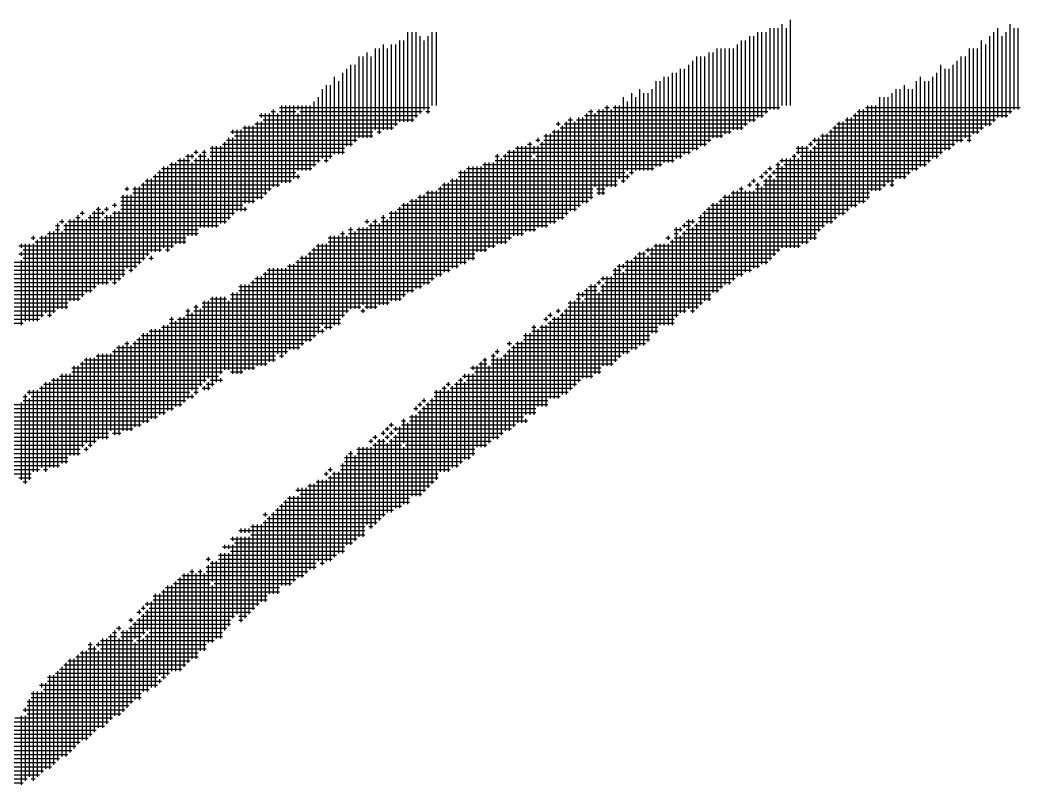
# Model space of a CAD drawing. Header units: feet. Extents: x 0 to 168200, y 0 to 118800.
# Drawn here: x 114939.4 to 115321.6, y 6095.1 to 6387.4 of the extents above; entities that cross this region are included whole.
import ezdxf

# ---------------------------------------------------------------- set-up
doc = ezdxf.new("R2010")
doc.units = ezdxf.units.FT
doc.header["$LTSCALE"] = 1100
doc.header["$MEASUREMENT"] = 0
doc.layers.add('CX-MISC', color=2, linetype='CONTINUOUS')

# ---------------------------------------------------------------- blocks, each defined once
blk = doc.blocks.new('CXGLOGO-싸인2')
at = {"layer": 'CX-MISC'}
for p, q in [((9672.874, -1024.999), (9672.874, -1026.632)), ((9672.486, -1025.155), (9672.486, -1026.71)), ((9672.563, -1025.155), (9672.563, -1026.71)), ((9672.641, -1025.155), (9672.641, -1026.71)), ((9672.719, -1025.077), (9672.719, -1026.632)), ((9672.797, -1025.155), (9672.797, -1026.632)), ((9676.84, -1025.155), (9676.84, -1026.865)), ((9677.073, -1025.077), (9677.073, -1026.788)), ((9677.151, -1025.155), (9677.151, -1026.71)), ((9677.229, -1025.155), (9677.229, -1026.71)), ((9665.409, -1025.388), (9665.409, -1026.943)), ((9665.487, -1025.388), (9665.487, -1026.943)), ((9665.565, -1025.233), (9665.565, -1026.943)), ((9665.643, -1025.233), (9665.643, -1026.943)), ((9665.72, -1025.233), (9665.72, -1026.865)), ((9665.798, -1025.31), (9665.798, -1026.788)), ((9665.876, -1025.388), (9665.876, -1026.71)), ((9665.954, -1025.31), (9665.954, -1026.788)), ((9666.031, -1025.233), (9666.031, -1026.632)), ((9666.109, -1025.233), (9666.109, -1026.632)), ((9671.941, -1025.388), (9671.941, -1027.099)), ((9672.019, -1025.388), (9672.019, -1027.021)), ((9672.097, -1025.31), (9672.097, -1026.943)), ((9672.175, -1025.31), (9672.175, -1026.943)), ((9672.252, -1025.233), (9672.252, -1026.865)), ((9672.33, -1025.233), (9672.33, -1026.865)), ((9672.408, -1025.233), (9672.408, -1026.788)), ((9676.529, -1025.388), (9676.529, -1027.099)), ((9676.685, -1025.31), (9676.685, -1027.021)), ((9676.762, -1025.233), (9676.762, -1026.943)), ((9676.918, -1025.31), (9676.918, -1026.865)), ((9676.996, -1025.233), (9676.996, -1026.865)), ((9664.943, -1025.544), (9664.943, -1027.099)), ((9665.021, -1025.544), (9665.021, -1027.177)), ((9665.098, -1025.466), (9665.098, -1027.099)), ((9665.176, -1025.544), (9665.176, -1027.099)), ((9665.254, -1025.466), (9665.254, -1027.099)), ((9665.332, -1025.466), (9665.332, -1027.021)), ((9671.475, -1025.544), (9671.475, -1027.254)), ((9671.552, -1025.544), (9671.552, -1027.254)), ((9671.63, -1025.544), (9671.63, -1027.177)), ((9671.708, -1025.544), (9671.708, -1027.177)), ((9671.786, -1025.544), (9671.786, -1027.099)), ((9671.863, -1025.466), (9671.863, -1027.099)), ((9676.296, -1025.544), (9676.296, -1027.332)), ((9676.374, -1025.544), (9676.374, -1027.177)), ((9676.451, -1025.544), (9676.451, -1027.177)), ((9676.607, -1025.466), (9676.607, -1027.021)), ((9664.632, -1025.699), (9664.632, -1027.254)), ((9664.71, -1025.699), (9664.71, -1027.254)), ((9664.787, -1025.621), (9664.787, -1027.254)), ((9664.865, -1025.699), (9664.865, -1027.254)), ((9671.008, -1025.777), (9671.008, -1027.488)), ((9671.086, -1025.699), (9671.086, -1027.488)), ((9671.164, -1025.699), (9671.164, -1027.41)), ((9671.241, -1025.699), (9671.241, -1027.41)), ((9671.319, -1025.621), (9671.319, -1027.332)), ((9671.397, -1025.621), (9671.397, -1027.254)), ((9676.063, -1025.777), (9676.063, -1027.332)), ((9676.14, -1025.699), (9676.14, -1027.332)), ((9676.218, -1025.699), (9676.218, -1027.254)), ((9664.399, -1025.932), (9664.399, -1027.41)), ((9664.476, -1025.855), (9664.476, -1027.41)), ((9664.554, -1025.855), (9664.554, -1027.332)), ((9670.775, -1025.932), (9670.775, -1027.643)), ((9670.853, -1025.932), (9670.853, -1027.565)), ((9670.93, -1025.855), (9670.93, -1027.565)), ((9675.751, -1025.855), (9675.751, -1027.565)), ((9675.829, -1025.932), (9675.829, -1027.488)), ((9675.907, -1025.932), (9675.907, -1027.488)), ((9675.985, -1025.855), (9675.985, -1027.41)), ((9664.165, -1026.088), (9664.165, -1027.565)), ((9664.243, -1026.166), (9664.243, -1027.565)), ((9664.321, -1026.01), (9664.321, -1027.565)), ((9670.308, -1026.166), (9670.308, -1027.799)), ((9670.386, -1026.166), (9670.386, -1027.799)), ((9670.464, -1026.088), (9670.464, -1027.721)), ((9670.542, -1026.088), (9670.542, -1027.721)), ((9670.619, -1026.01), (9670.619, -1027.721)), ((9670.697, -1026.01), (9670.697, -1027.643)), ((9675.285, -1026.166), (9675.285, -1027.876)), ((9675.363, -1026.088), (9675.363, -1027.799)), ((9675.44, -1026.166), (9675.44, -1027.799)), ((9675.518, -1026.166), (9675.518, -1027.721)), ((9675.596, -1026.088), (9675.596, -1027.643)), ((9675.674, -1026.01), (9675.674, -1027.643)), ((9663.932, -1026.321), (9663.932, -1027.643)), ((9664.01, -1026.243), (9664.01, -1027.721)), ((9664.087, -1026.243), (9664.087, -1027.643)), ((9669.997, -1026.321), (9669.997, -1027.876)), ((9670.231, -1026.321), (9670.231, -1027.876)), ((9674.896, -1026.321), (9674.896, -1028.032)), ((9674.974, -1026.321), (9674.974, -1028.032)), ((9675.052, -1026.243), (9675.052, -1028.032)), ((9675.129, -1026.321), (9675.129, -1027.954)), ((9675.207, -1026.321), (9675.207, -1027.876)), ((9663.776, -1026.554), (9663.776, -1027.799)), ((9663.854, -1026.477), (9663.854, -1027.721)), ((9669.686, -1026.477), (9669.686, -1028.11)), ((9669.764, -1026.554), (9669.764, -1027.876)), ((9669.842, -1026.399), (9669.842, -1027.954)), ((9669.919, -1026.477), (9669.919, -1027.876)), ((9670.075, -1026.399), (9670.075, -1027.876)), ((9670.153, -1026.399), (9670.153, -1027.876)), ((9674.585, -1026.477), (9674.585, -1028.265)), ((9674.663, -1026.477), (9674.663, -1028.187)), ((9674.741, -1026.477), (9674.741, -1028.11)), ((9674.818, -1026.399), (9674.818, -1028.187)), ((9662.96, -1026.749), (9663.038, -1026.749)), ((9662.999, -1026.71), (9662.999, -1028.187)), ((9663.115, -1026.671), (9665.993, -1026.671)), ((9663.115, -1026.749), (9663.427, -1026.749)), ((9663.154, -1026.632), (9663.154, -1028.11)), ((9663.232, -1026.632), (9663.232, -1028.11)), ((9663.31, -1026.632), (9663.31, -1028.11)), ((9663.388, -1026.632), (9663.388, -1028.032)), ((9663.465, -1026.632), (9663.465, -1026.71)), ((9663.504, -1026.749), (9665.837, -1026.749)), ((9663.543, -1026.632), (9663.543, -1027.876)), ((9663.621, -1026.632), (9663.621, -1027.876)), ((9663.699, -1026.632), (9663.699, -1027.876)), ((9665.915, -1026.749), (9665.993, -1026.749)), ((9669.025, -1026.749), (9669.103, -1026.749)), ((9669.064, -1026.71), (9669.064, -1028.421)), ((9669.181, -1026.749), (9672.447, -1026.749)), ((9669.22, -1026.71), (9669.22, -1028.343)), ((9669.297, -1026.71), (9669.297, -1028.343)), ((9669.336, -1026.671), (9669.414, -1026.671)), ((9669.375, -1026.632), (9669.375, -1028.187)), ((9669.453, -1026.71), (9669.453, -1028.187)), ((9669.492, -1026.671), (9672.68, -1026.671)), ((9669.531, -1026.632), (9669.531, -1028.187)), ((9669.608, -1026.632), (9669.608, -1028.032)), ((9674.157, -1026.749), (9677.112, -1026.749)), ((9674.196, -1026.71), (9674.196, -1028.498)), ((9674.274, -1026.71), (9674.274, -1028.498)), ((9674.313, -1026.671), (9677.268, -1026.671)), ((9674.352, -1026.632), (9674.352, -1028.421)), ((9674.43, -1026.632), (9674.43, -1028.265)), ((9674.507, -1026.632), (9674.507, -1028.265)), ((9662.688, -1026.943), (9662.688, -1028.421)), ((9662.727, -1026.827), (9665.759, -1026.827)), ((9662.766, -1026.788), (9662.766, -1026.865)), ((9662.766, -1026.943), (9662.766, -1028.421)), ((9662.804, -1026.904), (9665.682, -1026.904)), ((9662.843, -1026.788), (9662.843, -1028.343)), ((9662.921, -1026.788), (9662.921, -1028.265)), ((9663.077, -1026.788), (9663.077, -1028.187)), ((9663.465, -1026.788), (9663.465, -1027.876)), ((9668.442, -1026.943), (9668.442, -1027.021)), ((9668.598, -1026.943), (9668.598, -1028.732)), ((9668.636, -1026.904), (9668.714, -1026.904)), ((9668.675, -1026.865), (9668.675, -1028.654)), ((9668.753, -1026.943), (9668.753, -1028.654)), ((9668.792, -1026.904), (9672.213, -1026.904)), ((9668.831, -1026.865), (9668.831, -1028.576)), ((9668.909, -1026.865), (9668.909, -1028.498)), ((9668.947, -1026.827), (9672.369, -1026.827)), ((9668.986, -1026.788), (9668.986, -1028.498)), ((9669.142, -1026.788), (9669.142, -1028.187)), ((9673.807, -1026.943), (9673.807, -1028.732)), ((9673.885, -1026.943), (9673.885, -1028.732)), ((9673.924, -1026.904), (9676.801, -1026.904)), ((9673.963, -1026.865), (9673.963, -1028.654)), ((9674.041, -1026.865), (9674.041, -1028.576)), ((9674.08, -1026.827), (9677.035, -1026.827)), ((9674.119, -1026.788), (9674.119, -1028.576)), ((9662.221, -1027.099), (9662.221, -1027.177)), ((9662.299, -1027.099), (9662.299, -1028.654)), ((9662.377, -1027.099), (9662.377, -1028.654)), ((9662.416, -1027.06), (9665.293, -1027.06)), ((9662.455, -1027.021), (9662.455, -1028.498)), ((9662.532, -1027.021), (9662.532, -1028.498)), ((9662.61, -1027.021), (9662.61, -1028.498)), ((9662.649, -1026.982), (9665.371, -1026.982)), ((9668.364, -1027.099), (9668.364, -1028.887)), ((9668.403, -1026.982), (9668.481, -1026.982)), ((9668.442, -1027.099), (9668.442, -1028.809)), ((9668.481, -1027.06), (9671.98, -1027.06)), ((9668.52, -1027.021), (9668.52, -1028.809)), ((9668.559, -1026.982), (9672.058, -1026.982)), ((9673.652, -1027.099), (9673.652, -1028.887)), ((9673.691, -1027.06), (9676.568, -1027.06)), ((9673.73, -1027.021), (9673.73, -1028.809)), ((9673.769, -1026.982), (9676.723, -1026.982)), ((9662.105, -1027.293), (9664.593, -1027.293)), ((9662.143, -1027.254), (9662.143, -1028.809)), ((9662.182, -1027.138), (9664.904, -1027.138)), ((9662.221, -1027.254), (9662.221, -1028.732)), ((9662.26, -1027.215), (9664.904, -1027.215)), ((9664.982, -1027.138), (9665.059, -1027.138)), ((9668.014, -1027.293), (9668.092, -1027.293)), ((9668.053, -1027.254), (9668.053, -1027.332)), ((9668.17, -1027.215), (9671.591, -1027.215)), ((9668.17, -1027.293), (9671.358, -1027.293)), ((9668.209, -1027.177), (9668.209, -1028.965)), ((9668.287, -1027.177), (9668.287, -1028.887)), ((9668.325, -1027.138), (9671.747, -1027.138)), ((9673.302, -1027.293), (9676.179, -1027.293)), ((9673.341, -1027.254), (9673.341, -1027.332)), ((9673.419, -1027.254), (9673.419, -1029.043)), ((9673.458, -1027.215), (9676.335, -1027.215)), ((9673.496, -1027.177), (9673.496, -1028.965)), ((9673.574, -1027.177), (9673.574, -1028.887)), ((9673.613, -1027.138), (9676.49, -1027.138)), ((9676.257, -1027.293), (9676.335, -1027.293)), ((9661.521, -1027.488), (9661.521, -1027.565)), ((9661.677, -1027.488), (9661.677, -1028.965)), ((9661.794, -1027.449), (9664.36, -1027.449)), ((9661.832, -1027.41), (9661.832, -1028.965)), ((9661.91, -1027.41), (9661.91, -1028.965)), ((9661.988, -1027.41), (9661.988, -1028.887)), ((9662.027, -1027.371), (9664.515, -1027.371)), ((9662.066, -1027.332), (9662.066, -1028.887)), ((9667.509, -1027.488), (9667.509, -1029.198)), ((9667.587, -1027.488), (9667.587, -1029.121)), ((9667.626, -1027.449), (9671.125, -1027.449)), ((9667.664, -1027.41), (9667.664, -1029.121)), ((9667.742, -1027.41), (9667.742, -1029.121)), ((9667.82, -1027.41), (9667.82, -1029.043)), ((9667.859, -1027.371), (9667.937, -1027.371)), ((9667.898, -1027.332), (9667.898, -1029.043)), ((9667.975, -1027.41), (9667.975, -1027.565)), ((9668.053, -1027.41), (9668.053, -1028.965)), ((9668.092, -1027.371), (9671.28, -1027.371)), ((9668.131, -1027.332), (9668.131, -1028.965)), ((9672.991, -1027.449), (9673.224, -1027.449)), ((9673.03, -1027.41), (9673.03, -1027.565)), ((9673.108, -1027.41), (9673.108, -1029.276)), ((9673.185, -1027.41), (9673.185, -1029.276)), ((9673.224, -1027.371), (9673.302, -1027.371)), ((9673.263, -1027.332), (9673.263, -1027.41)), ((9673.263, -1027.488), (9673.263, -1029.198)), ((9673.302, -1027.449), (9675.946, -1027.449)), ((9673.341, -1027.41), (9673.341, -1029.198)), ((9673.38, -1027.371), (9676.024, -1027.371)), ((9661.171, -1027.682), (9661.405, -1027.682)), ((9661.21, -1027.643), (9661.21, -1029.276)), ((9661.288, -1027.643), (9661.288, -1029.276)), ((9661.327, -1027.604), (9661.483, -1027.604)), ((9661.366, -1027.565), (9661.366, -1029.121)), ((9661.444, -1027.565), (9661.444, -1027.643)), ((9661.483, -1027.526), (9661.56, -1027.526)), ((9661.483, -1027.682), (9663.893, -1027.682)), ((9661.521, -1027.643), (9661.521, -1029.121)), ((9661.56, -1027.604), (9661.716, -1027.604)), ((9661.599, -1027.565), (9661.599, -1028.965)), ((9661.638, -1027.526), (9661.716, -1027.526)), ((9661.755, -1027.643), (9661.755, -1028.965)), ((9661.794, -1027.526), (9664.36, -1027.526)), ((9661.794, -1027.604), (9664.126, -1027.604)), ((9663.971, -1027.682), (9664.049, -1027.682)), ((9667.237, -1027.604), (9667.315, -1027.604)), ((9667.237, -1027.682), (9670.658, -1027.682)), ((9667.276, -1027.565), (9667.276, -1029.276)), ((9667.353, -1027.643), (9667.353, -1029.276)), ((9667.392, -1027.604), (9667.937, -1027.604)), ((9667.431, -1027.565), (9667.431, -1029.276)), ((9667.47, -1027.526), (9670.969, -1027.526)), ((9667.975, -1027.643), (9667.975, -1029.043)), ((9668.014, -1027.604), (9670.814, -1027.604)), ((9672.68, -1027.682), (9675.557, -1027.682)), ((9672.719, -1027.643), (9672.719, -1027.721)), ((9672.797, -1027.643), (9672.797, -1029.354)), ((9672.874, -1027.643), (9672.874, -1029.354)), ((9672.913, -1027.604), (9672.991, -1027.604)), ((9672.952, -1027.565), (9672.952, -1029.354)), ((9672.991, -1027.526), (9675.79, -1027.526)), ((9673.03, -1027.643), (9673.03, -1029.354)), ((9673.069, -1027.604), (9675.713, -1027.604)), ((9660.822, -1027.876), (9660.822, -1029.432)), ((9660.86, -1027.837), (9663.738, -1027.837)), ((9660.899, -1027.799), (9660.899, -1029.354)), ((9660.977, -1027.799), (9660.977, -1029.432)), ((9661.016, -1027.76), (9663.815, -1027.76)), ((9661.055, -1027.721), (9661.055, -1029.354)), ((9661.133, -1027.721), (9661.133, -1029.276)), ((9661.444, -1027.721), (9661.444, -1029.121)), ((9666.576, -1027.876), (9666.576, -1029.665)), ((9666.654, -1027.876), (9666.654, -1029.665)), ((9666.692, -1027.837), (9670.269, -1027.837)), ((9666.731, -1027.799), (9666.731, -1029.587)), ((9666.809, -1027.799), (9666.809, -1029.587)), ((9666.887, -1027.799), (9666.887, -1029.432)), ((9666.965, -1027.799), (9666.965, -1029.432)), ((9667.003, -1027.76), (9670.425, -1027.76)), ((9667.042, -1027.721), (9667.042, -1029.432)), ((9667.12, -1027.721), (9667.12, -1029.354)), ((9667.198, -1027.721), (9667.198, -1029.354)), ((9672.408, -1027.876), (9672.408, -1027.954)), ((9672.447, -1027.837), (9672.524, -1027.837)), ((9672.486, -1027.799), (9672.486, -1027.876)), ((9672.563, -1027.876), (9672.563, -1027.954)), ((9672.602, -1027.76), (9672.68, -1027.76)), ((9672.602, -1027.837), (9675.324, -1027.837)), ((9672.641, -1027.721), (9672.641, -1029.432)), ((9672.719, -1027.799), (9672.719, -1029.354)), ((9672.758, -1027.76), (9675.479, -1027.76)), ((9660.549, -1028.071), (9663.349, -1028.071)), ((9660.588, -1028.032), (9660.588, -1029.509)), ((9660.666, -1028.032), (9660.666, -1029.432)), ((9660.705, -1027.993), (9663.504, -1027.993)), ((9660.744, -1027.954), (9660.744, -1029.432)), ((9660.783, -1027.915), (9663.427, -1027.915)), ((9663.465, -1027.954), (9663.465, -1028.032)), ((9666.381, -1028.071), (9669.57, -1028.071)), ((9666.42, -1028.032), (9666.42, -1029.743)), ((9666.498, -1028.032), (9666.498, -1029.743)), ((9666.537, -1027.915), (9669.725, -1027.915)), ((9666.537, -1027.993), (9669.803, -1027.993)), ((9669.647, -1028.071), (9669.725, -1028.071)), ((9669.764, -1027.954), (9669.764, -1028.032)), ((9669.803, -1027.915), (9669.881, -1027.915)), ((9672.136, -1028.071), (9672.213, -1028.071)), ((9672.175, -1028.032), (9672.175, -1028.11)), ((9672.291, -1027.993), (9672.369, -1027.993)), ((9672.33, -1027.954), (9672.33, -1028.032)), ((9672.369, -1027.915), (9672.447, -1027.915)), ((9672.369, -1028.071), (9674.857, -1028.071)), ((9672.408, -1028.032), (9672.408, -1029.665)), ((9672.447, -1027.993), (9672.524, -1027.993)), ((9672.486, -1027.954), (9672.486, -1029.587)), ((9672.524, -1027.915), (9675.168, -1027.915)), ((9672.563, -1028.032), (9672.563, -1029.509)), ((9672.602, -1027.993), (9675.091, -1027.993)), ((9660.161, -1028.226), (9660.238, -1028.226)), ((9660.199, -1028.187), (9660.199, -1028.265)), ((9660.316, -1028.226), (9662.96, -1028.226)), ((9660.355, -1028.187), (9660.355, -1029.743)), ((9660.433, -1028.187), (9660.433, -1029.665)), ((9660.472, -1028.149), (9663.115, -1028.149)), ((9660.511, -1028.11), (9660.511, -1029.587)), ((9665.954, -1028.265), (9665.954, -1030.054)), ((9666.031, -1028.265), (9666.031, -1029.976)), ((9666.109, -1028.265), (9666.109, -1029.898)), ((9666.148, -1028.226), (9669.103, -1028.226)), ((9666.187, -1028.187), (9666.187, -1029.898)), ((9666.226, -1028.149), (9669.57, -1028.149)), ((9666.265, -1028.11), (9666.265, -1029.82)), ((9666.343, -1028.11), (9666.343, -1029.82)), ((9669.181, -1028.226), (9669.336, -1028.226)), ((9671.786, -1028.265), (9671.786, -1029.976)), ((9671.863, -1028.265), (9671.863, -1029.898)), ((9671.902, -1028.226), (9671.98, -1028.226)), ((9671.941, -1028.187), (9671.941, -1029.898)), ((9672.019, -1028.265), (9672.019, -1029.82)), ((9672.058, -1028.149), (9672.136, -1028.149)), ((9672.097, -1028.11), (9672.097, -1028.187)), ((9672.097, -1028.265), (9672.097, -1029.82)), ((9672.175, -1028.265), (9672.175, -1029.743)), ((9672.213, -1028.149), (9672.291, -1028.149)), ((9672.213, -1028.226), (9674.624, -1028.226)), ((9672.252, -1028.11), (9672.252, -1029.743)), ((9672.33, -1028.187), (9672.33, -1029.665)), ((9672.369, -1028.149), (9674.702, -1028.149)), ((9674.779, -1028.149), (9674.857, -1028.149)), ((9660.083, -1028.382), (9662.804, -1028.382)), ((9660.083, -1028.46), (9662.649, -1028.46)), ((9660.122, -1028.343), (9660.122, -1029.898)), ((9660.199, -1028.343), (9660.199, -1029.743)), ((9660.277, -1028.343), (9660.277, -1029.82)), ((9660.316, -1028.304), (9662.882, -1028.304)), ((9665.604, -1028.46), (9669.025, -1028.46)), ((9665.643, -1028.421), (9665.643, -1030.209)), ((9665.72, -1028.421), (9665.72, -1030.131)), ((9665.759, -1028.382), (9669.103, -1028.382)), ((9665.798, -1028.343), (9665.798, -1030.131)), ((9665.876, -1028.343), (9665.876, -1030.054)), ((9665.915, -1028.304), (9669.103, -1028.304)), ((9669.181, -1028.304), (9669.336, -1028.304)), ((9671.514, -1028.46), (9674.313, -1028.46)), ((9671.552, -1028.421), (9671.552, -1030.131)), ((9671.591, -1028.382), (9674.391, -1028.382)), ((9671.63, -1028.343), (9671.63, -1030.054)), ((9671.708, -1028.343), (9671.708, -1030.054)), ((9671.747, -1028.304), (9674.391, -1028.304)), ((9659.344, -1028.654), (9659.344, -1028.732)), ((9659.577, -1028.654), (9659.577, -1030.131)), ((9659.616, -1028.615), (9659.694, -1028.615)), ((9659.655, -1028.576), (9659.655, -1030.054)), ((9659.733, -1028.654), (9659.733, -1028.732)), ((9659.772, -1028.615), (9659.85, -1028.615)), ((9659.811, -1028.576), (9659.811, -1028.654)), ((9659.927, -1028.537), (9660.005, -1028.537)), ((9659.966, -1028.498), (9659.966, -1028.576)), ((9659.966, -1028.654), (9659.966, -1030.054)), ((9660.044, -1028.654), (9660.044, -1029.976)), ((9660.083, -1028.537), (9662.416, -1028.537)), ((9660.083, -1028.615), (9662.493, -1028.615)), ((9662.455, -1028.576), (9662.455, -1028.654)), ((9665.254, -1028.654), (9665.254, -1030.365)), ((9665.332, -1028.654), (9665.332, -1030.365)), ((9665.371, -1028.615), (9668.792, -1028.615)), ((9665.409, -1028.576), (9665.409, -1030.365)), ((9665.448, -1028.537), (9668.87, -1028.537)), ((9665.487, -1028.498), (9665.487, -1030.287)), ((9665.565, -1028.498), (9665.565, -1030.209)), ((9671.241, -1028.654), (9671.241, -1030.365)), ((9671.28, -1028.615), (9674.002, -1028.615)), ((9671.319, -1028.576), (9671.319, -1030.365)), ((9671.358, -1028.537), (9674.157, -1028.537)), ((9671.397, -1028.498), (9671.397, -1030.209)), ((9671.475, -1028.498), (9671.475, -1030.209)), ((9658.916, -1028.848), (9658.994, -1028.848)), ((9658.955, -1028.809), (9658.955, -1028.887)), ((9659.072, -1028.848), (9662.105, -1028.848)), ((9659.111, -1028.809), (9659.111, -1030.365)), ((9659.189, -1028.809), (9659.189, -1030.365)), ((9659.227, -1028.771), (9659.305, -1028.771)), ((9659.266, -1028.732), (9659.266, -1030.365)), ((9659.305, -1028.693), (9659.383, -1028.693)), ((9659.344, -1028.809), (9659.344, -1030.287)), ((9659.422, -1028.809), (9659.422, -1030.209)), ((9659.461, -1028.771), (9659.694, -1028.771)), ((9659.5, -1028.732), (9659.5, -1030.209)), ((9659.539, -1028.693), (9659.772, -1028.693)), ((9659.733, -1028.809), (9659.733, -1030.054)), ((9659.772, -1028.771), (9662.182, -1028.771)), ((9659.811, -1028.732), (9659.811, -1030.054)), ((9659.888, -1028.732), (9659.888, -1029.976)), ((9659.927, -1028.693), (9662.26, -1028.693)), ((9664.748, -1028.848), (9664.826, -1028.848)), ((9664.787, -1028.809), (9664.787, -1028.887)), ((9664.904, -1028.848), (9664.982, -1028.848)), ((9664.943, -1028.809), (9664.943, -1030.52)), ((9665.059, -1028.771), (9665.137, -1028.771)), ((9665.059, -1028.848), (9668.403, -1028.848)), ((9665.098, -1028.732), (9665.098, -1030.442)), ((9665.176, -1028.809), (9665.176, -1030.442)), ((9665.215, -1028.693), (9668.636, -1028.693)), ((9665.215, -1028.771), (9668.559, -1028.771)), ((9670.891, -1028.848), (9671.047, -1028.848)), ((9670.93, -1028.809), (9670.93, -1030.52)), ((9671.008, -1028.809), (9671.008, -1028.887)), ((9671.125, -1028.771), (9673.769, -1028.771)), ((9671.125, -1028.848), (9673.691, -1028.848)), ((9671.164, -1028.732), (9671.164, -1030.442)), ((9671.203, -1028.693), (9673.924, -1028.693)), ((9658.722, -1029.043), (9658.722, -1030.676)), ((9658.8, -1029.043), (9658.8, -1030.598)), ((9658.839, -1028.926), (9658.916, -1028.926)), ((9658.839, -1029.004), (9658.916, -1029.004)), ((9658.878, -1028.887), (9658.878, -1030.52)), ((9658.955, -1029.043), (9658.955, -1030.52)), ((9658.994, -1028.926), (9661.949, -1028.926)), ((9658.994, -1029.004), (9661.56, -1029.004)), ((9659.033, -1028.887), (9659.033, -1030.52)), ((9664.321, -1029.043), (9664.321, -1030.676)), ((9664.437, -1029.004), (9664.515, -1029.004)), ((9664.476, -1028.965), (9664.476, -1030.52)), ((9664.554, -1029.043), (9664.554, -1030.52)), ((9664.593, -1029.004), (9668.014, -1029.004)), ((9664.632, -1028.965), (9664.632, -1030.52)), ((9664.71, -1028.965), (9664.71, -1030.442)), ((9664.787, -1028.965), (9664.787, -1030.52)), ((9664.826, -1028.926), (9668.248, -1028.926)), ((9664.865, -1028.887), (9664.865, -1030.52)), ((9665.021, -1028.887), (9665.021, -1030.442)), ((9670.658, -1029.004), (9670.814, -1029.004)), ((9670.697, -1028.965), (9670.697, -1030.676)), ((9670.775, -1028.965), (9670.775, -1029.043)), ((9670.814, -1028.926), (9670.969, -1028.926)), ((9670.853, -1028.887), (9670.853, -1028.965)), ((9670.853, -1029.043), (9670.853, -1030.598)), ((9670.891, -1029.004), (9673.458, -1029.004)), ((9671.008, -1028.965), (9671.008, -1030.598)), ((9671.047, -1028.926), (9673.535, -1028.926)), ((9671.086, -1028.887), (9671.086, -1030.52)), ((9658.372, -1029.159), (9658.45, -1029.159)), ((9658.411, -1029.121), (9658.411, -1029.198)), ((9658.45, -1029.237), (9661.327, -1029.237)), ((9658.489, -1029.198), (9658.489, -1030.753)), ((9658.528, -1029.159), (9661.327, -1029.159)), ((9658.567, -1029.121), (9658.567, -1030.676)), ((9658.644, -1029.121), (9658.644, -1030.598)), ((9658.683, -1029.082), (9661.56, -1029.082)), ((9664.049, -1029.159), (9667.548, -1029.159)), ((9664.049, -1029.237), (9667.47, -1029.237)), ((9664.087, -1029.121), (9664.087, -1030.909)), ((9664.165, -1029.121), (9664.165, -1030.831)), ((9664.243, -1029.121), (9664.243, -1030.831)), ((9664.282, -1029.082), (9664.36, -1029.082)), ((9664.399, -1029.121), (9664.399, -1030.598)), ((9664.437, -1029.082), (9667.781, -1029.082)), ((9670.503, -1029.159), (9670.58, -1029.159)), ((9670.542, -1029.121), (9670.542, -1029.198)), ((9670.58, -1029.237), (9673.224, -1029.237)), ((9670.619, -1029.198), (9670.619, -1030.831)), ((9670.658, -1029.082), (9670.736, -1029.082)), ((9670.658, -1029.159), (9673.38, -1029.159)), ((9670.775, -1029.121), (9670.775, -1030.598)), ((9670.814, -1029.082), (9673.38, -1029.082)), ((9658.139, -1029.315), (9661.094, -1029.315)), ((9658.178, -1029.276), (9658.178, -1029.354)), ((9658.217, -1029.393), (9660.86, -1029.393)), ((9658.255, -1029.276), (9658.255, -1030.753)), ((9658.333, -1029.276), (9658.333, -1030.753)), ((9658.411, -1029.276), (9658.411, -1030.753)), ((9660.938, -1029.393), (9661.016, -1029.393)), ((9663.738, -1029.393), (9667.081, -1029.393)), ((9663.776, -1029.354), (9663.776, -1031.065)), ((9663.815, -1029.315), (9667.237, -1029.315)), ((9663.854, -1029.276), (9663.854, -1030.987)), ((9663.932, -1029.276), (9663.932, -1030.831)), ((9664.01, -1029.276), (9664.01, -1030.909)), ((9670.114, -1029.393), (9672.68, -1029.393)), ((9670.153, -1029.354), (9670.153, -1029.432)), ((9670.231, -1029.354), (9670.231, -1030.987)), ((9670.269, -1029.315), (9673.069, -1029.315)), ((9670.308, -1029.276), (9670.308, -1030.987)), ((9670.386, -1029.276), (9670.386, -1030.831)), ((9670.464, -1029.276), (9670.464, -1030.831)), ((9670.542, -1029.276), (9670.542, -1030.831)), ((9658.139, -1029.47), (9660.627, -1029.47)), ((9658.178, -1029.432), (9658.178, -1029.509)), ((9658.178, -1029.587), (9658.178, -1030.831)), ((9658.217, -1029.548), (9660.549, -1029.548)), ((9660.627, -1029.548), (9660.705, -1029.548)), ((9660.666, -1029.509), (9660.666, -1029.587)), ((9663.465, -1029.587), (9663.465, -1031.298)), ((9663.504, -1029.548), (9666.848, -1029.548)), ((9663.543, -1029.509), (9663.543, -1031.22)), ((9663.621, -1029.509), (9663.621, -1031.142)), ((9663.66, -1029.47), (9666.848, -1029.47)), ((9663.699, -1029.432), (9663.699, -1031.142)), ((9669.764, -1029.587), (9669.764, -1031.376)), ((9669.842, -1029.587), (9669.842, -1031.298)), ((9669.881, -1029.548), (9672.524, -1029.548)), ((9669.919, -1029.509), (9669.919, -1031.298)), ((9669.958, -1029.47), (9670.114, -1029.47)), ((9669.997, -1029.432), (9669.997, -1031.22)), ((9670.075, -1029.432), (9670.075, -1031.22)), ((9670.153, -1029.509), (9670.153, -1031.142)), ((9670.192, -1029.47), (9672.602, -1029.47)), ((9657.517, -1029.781), (9660.161, -1029.781)), ((9657.595, -1029.626), (9660.472, -1029.626)), ((9657.595, -1029.704), (9660.394, -1029.704)), ((9660.238, -1029.781), (9660.316, -1029.781)), ((9662.882, -1029.781), (9666.381, -1029.781)), ((9662.921, -1029.743), (9662.921, -1031.531)), ((9662.999, -1029.743), (9662.999, -1031.531)), ((9663.077, -1029.743), (9663.077, -1031.376)), ((9663.154, -1029.743), (9663.154, -1031.453)), ((9663.232, -1029.743), (9663.232, -1031.376)), ((9663.271, -1029.704), (9666.537, -1029.704)), ((9663.31, -1029.665), (9663.31, -1031.298)), ((9663.388, -1029.665), (9663.388, -1031.298)), ((9663.427, -1029.626), (9666.692, -1029.626)), ((9669.492, -1029.781), (9669.647, -1029.781)), ((9669.531, -1029.743), (9669.531, -1031.531)), ((9669.57, -1029.704), (9672.291, -1029.704)), ((9669.608, -1029.665), (9669.608, -1031.453)), ((9669.686, -1029.665), (9669.686, -1029.743)), ((9669.725, -1029.626), (9672.447, -1029.626)), ((9669.725, -1029.781), (9672.136, -1029.781)), ((9657.128, -1029.937), (9660.083, -1029.937)), ((9657.361, -1029.859), (9660.161, -1029.859)), ((9662.61, -1029.976), (9662.61, -1031.687)), ((9662.649, -1029.937), (9666.07, -1029.937)), ((9662.688, -1029.898), (9662.688, -1031.609)), ((9662.766, -1029.898), (9662.766, -1031.609)), ((9662.804, -1029.859), (9666.226, -1029.859)), ((9662.843, -1029.82), (9662.843, -1031.609)), ((9669.22, -1029.976), (9669.22, -1030.054)), ((9669.259, -1029.937), (9671.825, -1029.937)), ((9669.297, -1029.898), (9669.297, -1029.976)), ((9669.375, -1029.898), (9669.375, -1031.609)), ((9669.453, -1029.898), (9669.453, -1031.609)), ((9669.492, -1029.859), (9671.98, -1029.859)), ((9669.686, -1029.82), (9669.686, -1031.376)), ((9656.739, -1030.17), (9659.539, -1030.17)), ((9656.817, -1030.093), (9659.616, -1030.093)), ((9657.05, -1030.015), (9659.85, -1030.015)), ((9659.927, -1030.015), (9660.005, -1030.015)), ((9662.338, -1030.093), (9665.837, -1030.093)), ((9662.338, -1030.17), (9665.682, -1030.17)), ((9662.377, -1030.054), (9662.377, -1031.764)), ((9662.455, -1030.054), (9662.455, -1031.687)), ((9662.532, -1030.054), (9662.532, -1031.687)), ((9662.571, -1030.015), (9665.993, -1030.015)), ((9668.947, -1030.17), (9669.181, -1030.17)), ((9668.986, -1030.131), (9668.986, -1031.842)), ((9669.025, -1030.093), (9669.181, -1030.093)), ((9669.064, -1030.054), (9669.064, -1031.842)), ((9669.142, -1030.054), (9669.142, -1031.764)), ((9669.181, -1030.015), (9669.259, -1030.015)), ((9669.259, -1030.093), (9671.591, -1030.093)), ((9669.259, -1030.17), (9671.514, -1030.17)), ((9669.297, -1030.054), (9669.297, -1031.609)), ((9669.336, -1030.015), (9671.747, -1030.015)), ((9656.35, -1030.248), (9659.383, -1030.248)), ((9656.35, -1030.326), (9659.305, -1030.326)), ((9661.677, -1030.365), (9661.677, -1031.92)), ((9661.755, -1030.365), (9661.755, -1031.842)), ((9661.794, -1030.326), (9662.105, -1030.326)), ((9661.832, -1030.287), (9661.832, -1031.998)), ((9661.91, -1030.287), (9661.91, -1031.92)), ((9661.988, -1030.287), (9661.988, -1031.764)), ((9662.066, -1030.287), (9662.066, -1031.687)), ((9662.143, -1030.365), (9662.143, -1031.687)), ((9662.182, -1030.248), (9665.526, -1030.248)), ((9662.182, -1030.326), (9665.448, -1030.326)), ((9662.221, -1030.209), (9662.221, -1031.764)), ((9662.299, -1030.209), (9662.299, -1031.764)), ((9668.675, -1030.365), (9668.675, -1032.075)), ((9668.753, -1030.365), (9668.753, -1031.998)), ((9668.792, -1030.248), (9671.358, -1030.248)), ((9668.792, -1030.326), (9668.87, -1030.326)), ((9668.831, -1030.209), (9668.831, -1031.92)), ((9668.909, -1030.209), (9668.909, -1030.287)), ((9668.909, -1030.365), (9668.909, -1031.842)), ((9668.947, -1030.326), (9671.358, -1030.326)), ((9669.22, -1030.209), (9669.22, -1031.764)), ((9656.117, -1030.559), (9658.839, -1030.559)), ((9656.273, -1030.404), (9659.072, -1030.404)), ((9656.273, -1030.481), (9659.072, -1030.481)), ((9661.327, -1030.559), (9661.405, -1030.559)), ((9661.366, -1030.52), (9661.366, -1032.231)), ((9661.483, -1030.481), (9661.56, -1030.481)), ((9661.483, -1030.559), (9664.437, -1030.559)), ((9661.521, -1030.442), (9661.521, -1032.153)), ((9661.599, -1030.52), (9661.599, -1031.998)), ((9661.638, -1030.404), (9665.215, -1030.404)), ((9661.638, -1030.481), (9664.671, -1030.481)), ((9664.671, -1030.559), (9664.748, -1030.559)), ((9664.71, -1030.52), (9664.71, -1030.598)), ((9664.748, -1030.481), (9664.982, -1030.481)), ((9668.403, -1030.559), (9668.481, -1030.559)), ((9668.442, -1030.52), (9668.442, -1030.598)), ((9668.559, -1030.559), (9670.891, -1030.559)), ((9668.598, -1030.52), (9668.598, -1032.153)), ((9668.636, -1030.404), (9671.203, -1030.404)), ((9668.636, -1030.481), (9671.125, -1030.481)), ((9670.969, -1030.559), (9671.047, -1030.559)), ((9655.495, -1030.715), (9658.528, -1030.715)), ((9656.039, -1030.637), (9658.605, -1030.637)), ((9658.683, -1030.637), (9658.761, -1030.637)), ((9661.016, -1030.715), (9661.094, -1030.715)), ((9661.055, -1030.676), (9661.055, -1032.464)), ((9661.133, -1030.753), (9661.133, -1032.386)), ((9661.171, -1030.715), (9664.282, -1030.715)), ((9661.21, -1030.676), (9661.21, -1032.386)), ((9661.288, -1030.676), (9661.288, -1032.309)), ((9661.327, -1030.637), (9664.36, -1030.637)), ((9661.444, -1030.598), (9661.444, -1032.075)), ((9668.17, -1030.715), (9668.248, -1030.715)), ((9668.209, -1030.676), (9668.209, -1030.753)), ((9668.248, -1030.637), (9668.325, -1030.637)), ((9668.287, -1030.598), (9668.287, -1030.676)), ((9668.287, -1030.753), (9668.287, -1032.231)), ((9668.325, -1030.715), (9670.658, -1030.715)), ((9668.364, -1030.676), (9668.364, -1032.231)), ((9668.442, -1030.676), (9668.442, -1032.231)), ((9668.481, -1030.637), (9670.736, -1030.637)), ((9668.52, -1030.598), (9668.52, -1032.153)), ((9655.417, -1030.792), (9658.217, -1030.792)), ((9660.627, -1030.948), (9663.971, -1030.948)), ((9660.666, -1030.909), (9660.666, -1032.62)), ((9660.744, -1030.909), (9660.744, -1032.62)), ((9660.822, -1030.909), (9660.822, -1032.542)), ((9660.86, -1030.87), (9663.893, -1030.87)), ((9660.899, -1030.831), (9660.899, -1032.542)), ((9660.977, -1030.831), (9660.977, -1032.464)), ((9661.016, -1030.792), (9664.282, -1030.792)), ((9663.932, -1030.909), (9663.932, -1030.987)), ((9663.971, -1030.87), (9664.126, -1030.87)), ((9667.937, -1030.87), (9668.014, -1030.87)), ((9667.937, -1030.948), (9670.347, -1030.948)), ((9667.975, -1030.831), (9667.975, -1032.542)), ((9668.053, -1030.909), (9668.053, -1032.386)), ((9668.092, -1030.87), (9670.347, -1030.87)), ((9668.131, -1030.831), (9668.131, -1032.386)), ((9668.209, -1030.831), (9668.209, -1032.386)), ((9668.248, -1030.792), (9670.658, -1030.792)), ((9660.199, -1031.142), (9660.199, -1032.853)), ((9660.355, -1031.142), (9660.355, -1032.775)), ((9660.394, -1031.103), (9663.738, -1031.103)), ((9660.433, -1031.065), (9660.433, -1032.775)), ((9660.472, -1031.026), (9663.815, -1031.026)), ((9660.511, -1030.987), (9660.511, -1032.697)), ((9660.588, -1030.987), (9660.588, -1032.697)), ((9667.509, -1031.142), (9667.509, -1031.22)), ((9667.664, -1031.142), (9667.664, -1032.697)), ((9667.742, -1031.142), (9667.742, -1032.697)), ((9667.781, -1031.026), (9670.192, -1031.026)), ((9667.781, -1031.103), (9670.192, -1031.103)), ((9667.82, -1030.987), (9667.82, -1032.542)), ((9667.898, -1030.987), (9667.898, -1032.542)), ((9659.927, -1031.337), (9663.271, -1031.337)), ((9659.966, -1031.298), (9659.966, -1032.931)), ((9660.005, -1031.259), (9663.504, -1031.259)), ((9660.044, -1031.22), (9660.044, -1032.931)), ((9660.122, -1031.22), (9660.122, -1032.853)), ((9660.161, -1031.181), (9660.238, -1031.181)), ((9660.277, -1031.22), (9660.277, -1032.853)), ((9660.316, -1031.181), (9663.582, -1031.181)), ((9667.237, -1031.337), (9667.315, -1031.337)), ((9667.276, -1031.298), (9667.276, -1031.376)), ((9667.47, -1031.181), (9667.548, -1031.181)), ((9667.47, -1031.337), (9669.803, -1031.337)), ((9667.509, -1031.298), (9667.509, -1032.853)), ((9667.548, -1031.259), (9669.958, -1031.259)), ((9667.587, -1031.22), (9667.587, -1032.775)), ((9667.626, -1031.181), (9670.114, -1031.181)), ((9659.344, -1031.531), (9659.344, -1033.164)), ((9659.383, -1031.492), (9663.038, -1031.492)), ((9659.422, -1031.453), (9659.422, -1033.086)), ((9659.5, -1031.453), (9659.5, -1033.164)), ((9659.577, -1031.453), (9659.577, -1033.086)), ((9659.616, -1031.414), (9663.038, -1031.414)), ((9659.655, -1031.376), (9659.655, -1033.009)), ((9659.733, -1031.376), (9659.733, -1033.009)), ((9659.811, -1031.376), (9659.811, -1033.009)), ((9659.888, -1031.376), (9659.888, -1032.853)), ((9663.115, -1031.414), (9663.193, -1031.414)), ((9666.965, -1031.531), (9666.965, -1033.164)), ((9667.003, -1031.492), (9667.081, -1031.492)), ((9667.042, -1031.453), (9667.042, -1033.164)), ((9667.159, -1031.414), (9667.237, -1031.414)), ((9667.159, -1031.492), (9669.57, -1031.492)), ((9667.198, -1031.376), (9667.198, -1033.009)), ((9667.276, -1031.453), (9667.276, -1033.009)), ((9667.353, -1031.453), (9667.353, -1032.931)), ((9667.392, -1031.414), (9669.647, -1031.414)), ((9667.431, -1031.376), (9667.431, -1032.853)), ((9659.15, -1031.648), (9662.649, -1031.648)), ((9659.189, -1031.609), (9659.189, -1033.32)), ((9659.266, -1031.609), (9659.266, -1033.32)), ((9659.305, -1031.57), (9662.882, -1031.57)), ((9666.77, -1031.648), (9669.259, -1031.648)), ((9666.809, -1031.609), (9666.809, -1031.687)), ((9666.887, -1031.609), (9666.887, -1033.164)), ((9666.926, -1031.57), (9667.081, -1031.57)), ((9667.12, -1031.609), (9667.12, -1033.086)), ((9667.159, -1031.57), (9669.492, -1031.57)), ((9658.761, -1031.881), (9661.716, -1031.881)), ((9658.8, -1031.842), (9658.8, -1033.553)), ((9658.878, -1031.842), (9658.878, -1033.553)), ((9658.916, -1031.803), (9661.949, -1031.803)), ((9658.955, -1031.764), (9658.955, -1033.475)), ((9659.033, -1031.764), (9659.033, -1033.475)), ((9659.111, -1031.764), (9659.111, -1033.32)), ((9659.15, -1031.725), (9662.027, -1031.725)), ((9661.794, -1031.881), (9662.027, -1031.881)), ((9661.988, -1031.842), (9661.988, -1031.92)), ((9662.182, -1031.725), (9662.416, -1031.725)), ((9666.537, -1031.881), (9666.615, -1031.881)), ((9666.576, -1031.842), (9666.576, -1033.475)), ((9666.615, -1031.803), (9669.103, -1031.803)), ((9666.654, -1031.764), (9666.654, -1031.842)), ((9666.692, -1031.881), (9668.87, -1031.881)), ((9666.731, -1031.764), (9666.731, -1033.397)), ((9666.809, -1031.764), (9666.809, -1033.32)), ((9666.848, -1031.725), (9669.259, -1031.725)), ((9658.333, -1032.075), (9658.333, -1032.153)), ((9658.411, -1032.075), (9658.411, -1033.631)), ((9658.489, -1032.075), (9658.489, -1033.631)), ((9658.528, -1032.037), (9661.56, -1032.037)), ((9658.567, -1031.998), (9658.567, -1033.553)), ((9658.605, -1031.959), (9661.638, -1031.959)), ((9658.644, -1031.92), (9658.644, -1033.631)), ((9658.722, -1031.92), (9658.722, -1033.553)), ((9661.638, -1032.037), (9661.794, -1032.037)), ((9661.677, -1031.998), (9661.677, -1032.075)), ((9661.716, -1031.959), (9661.871, -1031.959)), ((9661.755, -1031.92), (9661.755, -1032.075)), ((9666.109, -1032.075), (9666.109, -1033.786)), ((9666.187, -1032.075), (9666.187, -1033.631)), ((9666.226, -1032.037), (9666.304, -1032.037)), ((9666.265, -1031.998), (9666.265, -1033.631)), ((9666.304, -1031.959), (9666.381, -1031.959)), ((9666.343, -1031.92), (9666.343, -1031.998)), ((9666.343, -1032.075), (9666.343, -1033.631)), ((9666.381, -1032.037), (9668.714, -1032.037)), ((9666.42, -1031.998), (9666.42, -1033.553)), ((9666.459, -1031.959), (9668.792, -1031.959)), ((9666.498, -1031.92), (9666.498, -1033.553)), ((9666.654, -1031.92), (9666.654, -1033.397)), ((9658.217, -1032.192), (9658.294, -1032.192)), ((9658.217, -1032.27), (9661.327, -1032.27)), ((9658.255, -1032.153), (9658.255, -1033.864)), ((9658.294, -1032.114), (9661.405, -1032.114)), ((9658.333, -1032.231), (9658.333, -1033.786)), ((9658.372, -1032.192), (9661.483, -1032.192)), ((9661.444, -1032.153), (9661.444, -1032.231)), ((9661.483, -1032.114), (9661.56, -1032.114)), ((9665.837, -1032.27), (9665.915, -1032.27)), ((9665.876, -1032.231), (9665.876, -1032.309)), ((9665.993, -1032.27), (9668.248, -1032.27)), ((9666.031, -1032.231), (9666.031, -1033.864)), ((9666.07, -1032.114), (9668.636, -1032.114)), ((9666.07, -1032.192), (9668.481, -1032.192)), ((9657.75, -1032.425), (9661.094, -1032.425)), ((9657.983, -1032.348), (9661.249, -1032.348)), ((9658.178, -1032.309), (9658.178, -1033.786)), ((9665.682, -1032.425), (9665.759, -1032.425)), ((9665.72, -1032.386), (9665.72, -1032.464)), ((9665.759, -1032.348), (9665.837, -1032.348)), ((9665.798, -1032.309), (9665.798, -1032.386)), ((9665.798, -1032.464), (9665.798, -1034.097)), ((9665.837, -1032.425), (9668.014, -1032.425)), ((9665.876, -1032.386), (9665.876, -1034.019)), ((9665.915, -1032.348), (9668.248, -1032.348)), ((9665.954, -1032.309), (9665.954, -1033.942)), ((9657.206, -1032.659), (9660.627, -1032.659)), ((9657.595, -1032.581), (9660.783, -1032.581)), ((9657.672, -1032.503), (9660.938, -1032.503)), ((9665.448, -1032.659), (9665.526, -1032.659)), ((9665.487, -1032.62), (9665.487, -1033.086)), ((9665.604, -1032.581), (9667.781, -1032.581)), ((9665.604, -1032.659), (9667.859, -1032.659)), ((9665.643, -1032.542), (9665.643, -1034.097)), ((9665.72, -1032.542), (9665.72, -1034.097)), ((9665.759, -1032.503), (9668.014, -1032.503)), ((9667.82, -1032.62), (9667.82, -1032.697)), ((9656.972, -1032.814), (9660.316, -1032.814)), ((9657.05, -1032.736), (9660.472, -1032.736)), ((9665.098, -1032.853), (9665.098, -1032.931)), ((9665.137, -1032.814), (9665.215, -1032.814)), ((9665.176, -1032.775), (9665.176, -1032.853)), ((9665.215, -1032.736), (9665.293, -1032.736)), ((9665.254, -1032.697), (9665.254, -1032.775)), ((9665.254, -1032.853), (9665.254, -1032.931)), ((9665.293, -1032.814), (9667.548, -1032.814)), ((9665.332, -1032.775), (9665.332, -1032.853)), ((9665.409, -1032.775), (9665.409, -1034.33)), ((9665.448, -1032.736), (9667.626, -1032.736)), ((9665.565, -1032.697), (9665.565, -1034.253)), ((9656.506, -1033.047), (9659.616, -1033.047)), ((9656.661, -1032.97), (9659.85, -1032.97)), ((9656.817, -1032.892), (9659.85, -1032.892)), ((9659.927, -1032.892), (9660.083, -1032.892)), ((9664.826, -1033.047), (9664.904, -1033.047)), ((9664.865, -1033.009), (9664.865, -1033.086)), ((9664.904, -1032.97), (9664.982, -1032.97)), ((9664.943, -1032.931), (9664.943, -1033.009)), ((9664.982, -1033.047), (9665.137, -1033.047)), ((9665.021, -1033.009), (9665.021, -1034.564)), ((9665.059, -1032.892), (9665.137, -1032.892)), ((9665.098, -1033.009), (9665.098, -1034.486)), ((9665.137, -1032.97), (9665.215, -1032.97)), ((9665.176, -1032.931), (9665.176, -1033.009)), ((9665.215, -1032.892), (9665.293, -1032.892)), ((9665.215, -1033.047), (9667.159, -1033.047)), ((9665.254, -1033.009), (9665.254, -1034.408)), ((9665.293, -1032.97), (9667.315, -1032.97)), ((9665.332, -1032.931), (9665.332, -1034.33)), ((9665.371, -1032.892), (9667.392, -1032.892)), ((9656.273, -1033.203), (9659.305, -1033.203)), ((9656.35, -1033.125), (9659.383, -1033.125)), ((9659.383, -1033.203), (9659.461, -1033.203)), ((9659.422, -1033.164), (9659.422, -1033.242)), ((9659.461, -1033.125), (9659.539, -1033.125)), ((9664.476, -1033.242), (9664.476, -1035.03)), ((9664.593, -1033.203), (9666.848, -1033.203)), ((9664.632, -1033.164), (9664.632, -1034.875)), ((9664.71, -1033.164), (9664.71, -1034.875)), ((9664.787, -1033.164), (9664.787, -1034.641)), ((9664.865, -1033.164), (9664.865, -1034.719)), ((9664.904, -1033.125), (9665.448, -1033.125)), ((9664.943, -1033.086), (9664.943, -1034.641)), ((9665.176, -1033.086), (9665.176, -1034.408)), ((9665.487, -1033.164), (9665.487, -1034.253)), ((9665.526, -1033.125), (9667.081, -1033.125)), ((9655.728, -1033.436), (9659.072, -1033.436)), ((9655.806, -1033.358), (9659.072, -1033.358)), ((9655.962, -1033.281), (9659.305, -1033.281)), ((9664.36, -1033.358), (9666.77, -1033.358)), ((9664.36, -1033.436), (9666.615, -1033.436)), ((9664.399, -1033.32), (9664.399, -1035.03)), ((9664.437, -1033.281), (9664.515, -1033.281)), ((9664.554, -1033.32), (9664.554, -1034.953)), ((9664.593, -1033.281), (9666.848, -1033.281)), ((9655.339, -1033.592), (9658.528, -1033.592)), ((9655.573, -1033.514), (9658.916, -1033.514)), ((9658.605, -1033.592), (9658.683, -1033.592)), ((9664.01, -1033.631), (9664.01, -1033.708)), ((9664.049, -1033.592), (9664.126, -1033.592)), ((9664.087, -1033.553), (9664.087, -1033.631)), ((9664.165, -1033.631), (9664.165, -1035.264)), ((9664.243, -1033.631), (9664.243, -1035.186)), ((9664.282, -1033.514), (9666.537, -1033.514)), ((9664.282, -1033.592), (9666.381, -1033.592)), ((9664.321, -1033.475), (9664.321, -1035.186)), ((9655.184, -1033.669), (9658.372, -1033.669)), ((9658.139, -1033.747), (9658.372, -1033.747)), ((9658.217, -1033.825), (9658.294, -1033.825)), ((9663.815, -1033.825), (9666.07, -1033.825)), ((9663.854, -1033.786), (9663.854, -1035.341)), ((9663.932, -1033.786), (9663.932, -1035.419)), ((9663.971, -1033.669), (9664.049, -1033.669)), ((9664.01, -1033.786), (9664.01, -1035.341)), ((9664.049, -1033.747), (9666.148, -1033.747)), ((9664.087, -1033.708), (9664.087, -1035.341)), ((9664.126, -1033.669), (9666.148, -1033.669)), ((9663.427, -1033.981), (9665.915, -1033.981)), ((9663.465, -1033.942), (9663.465, -1034.019)), ((9663.543, -1033.942), (9663.543, -1035.652)), ((9663.621, -1033.942), (9663.621, -1035.575)), ((9663.66, -1033.903), (9665.993, -1033.903)), ((9663.699, -1033.864), (9663.699, -1035.497)), ((9663.776, -1033.864), (9663.776, -1035.497)), ((9663.232, -1034.175), (9663.232, -1035.808)), ((9663.271, -1034.136), (9665.604, -1034.136)), ((9663.31, -1034.097), (9663.31, -1035.808)), ((9663.388, -1034.097), (9663.388, -1035.73)), ((9663.465, -1034.097), (9663.465, -1035.652)), ((9663.504, -1034.058), (9665.837, -1034.058)), ((9663.038, -1034.369), (9665.293, -1034.369)), ((9663.077, -1034.33), (9663.077, -1035.963)), ((9663.115, -1034.292), (9665.448, -1034.292)), ((9663.154, -1034.253), (9663.154, -1035.808)), ((9663.193, -1034.214), (9665.604, -1034.214)), ((9662.804, -1034.447), (9662.882, -1034.447)), ((9662.843, -1034.408), (9662.843, -1034.486)), ((9662.843, -1034.564), (9662.843, -1036.119)), ((9662.882, -1034.525), (9665.059, -1034.525)), ((9662.921, -1034.486), (9662.921, -1035.963)), ((9662.96, -1034.447), (9665.137, -1034.447)), ((9662.999, -1034.408), (9662.999, -1035.963)), ((9662.338, -1034.758), (9664.748, -1034.758)), ((9662.377, -1034.719), (9662.377, -1034.797)), ((9662.455, -1034.719), (9662.455, -1034.797)), ((9662.532, -1034.719), (9662.532, -1034.797)), ((9662.571, -1034.68), (9664.748, -1034.68)), ((9662.61, -1034.641), (9662.61, -1036.274)), ((9662.688, -1034.641), (9662.688, -1036.197)), ((9662.766, -1034.641), (9662.766, -1036.119)), ((9662.804, -1034.603), (9664.982, -1034.603)), ((9664.826, -1034.68), (9664.904, -1034.68)), ((9662.182, -1034.914), (9664.593, -1034.914)), ((9662.221, -1034.875), (9662.221, -1034.953)), ((9662.299, -1034.875), (9662.299, -1036.352)), ((9662.377, -1034.875), (9662.377, -1036.508)), ((9662.455, -1034.875), (9662.455, -1036.43)), ((9662.532, -1034.875), (9662.532, -1036.352)), ((9662.571, -1034.836), (9664.748, -1034.836)), ((9662.027, -1035.069), (9664.36, -1035.069)), ((9662.066, -1035.03), (9662.066, -1035.108)), ((9662.143, -1035.03), (9662.143, -1035.108)), ((9662.182, -1035.147), (9664.36, -1035.147)), ((9662.221, -1035.03), (9662.221, -1036.43)), ((9662.26, -1034.991), (9664.515, -1034.991)), ((9661.716, -1035.302), (9661.794, -1035.302)), ((9661.755, -1035.264), (9661.755, -1035.341)), ((9661.832, -1035.341), (9661.832, -1035.73)), ((9661.91, -1035.341), (9661.91, -1036.819)), ((9661.949, -1035.225), (9664.204, -1035.225)), ((9661.949, -1035.302), (9664.126, -1035.302)), ((9661.988, -1035.186), (9661.988, -1036.819)), ((9662.066, -1035.186), (9662.066, -1036.663)), ((9662.143, -1035.186), (9662.143, -1036.585)), ((9661.405, -1035.536), (9661.483, -1035.536)), ((9661.444, -1035.497), (9661.444, -1037.208)), ((9661.56, -1035.536), (9661.638, -1035.536)), ((9661.599, -1035.497), (9661.599, -1037.052)), ((9661.716, -1035.458), (9663.815, -1035.458)), ((9661.716, -1035.536), (9663.66, -1035.536)), ((9661.755, -1035.419), (9661.755, -1036.897)), ((9661.794, -1035.38), (9663.815, -1035.38)), ((9663.893, -1035.38), (9663.971, -1035.38)), ((9661.133, -1035.73), (9661.133, -1037.441)), ((9661.171, -1035.691), (9663.427, -1035.691)), ((9661.21, -1035.652), (9661.21, -1037.441)), ((9661.249, -1035.613), (9663.582, -1035.613)), ((9661.288, -1035.575), (9661.288, -1037.363)), ((9661.366, -1035.575), (9661.366, -1037.285)), ((9661.521, -1035.575), (9661.521, -1037.208)), ((9661.677, -1035.575), (9661.677, -1037.052)), ((9660.86, -1035.925), (9663.115, -1035.925)), ((9660.899, -1035.886), (9660.899, -1037.596)), ((9660.938, -1035.847), (9663.115, -1035.847)), ((9660.977, -1035.808), (9660.977, -1037.519)), ((9661.055, -1035.808), (9661.055, -1037.441)), ((9661.094, -1035.769), (9661.794, -1035.769)), ((9661.832, -1035.808), (9661.832, -1036.897)), ((9661.871, -1035.769), (9663.349, -1035.769)), ((9660.705, -1036.002), (9662.882, -1036.002)), ((9660.705, -1036.08), (9662.882, -1036.08)), ((9660.744, -1035.963), (9660.744, -1037.752)), ((9660.822, -1035.963), (9660.822, -1037.519)), ((9660.433, -1036.274), (9660.433, -1036.352)), ((9660.472, -1036.236), (9660.549, -1036.236)), ((9660.511, -1036.197), (9660.511, -1036.274)), ((9660.549, -1036.158), (9662.727, -1036.158)), ((9660.588, -1036.119), (9660.588, -1036.197)), ((9660.588, -1036.274), (9660.588, -1036.663)), ((9660.627, -1036.236), (9662.649, -1036.236)), ((9660.666, -1036.119), (9660.666, -1037.752)), ((9660.238, -1036.469), (9660.316, -1036.469)), ((9660.277, -1036.43), (9660.277, -1036.508)), ((9660.394, -1036.313), (9660.472, -1036.313)), ((9660.394, -1036.469), (9662.182, -1036.469)), ((9660.433, -1036.43), (9660.433, -1037.985)), ((9660.472, -1036.391), (9662.26, -1036.391)), ((9660.511, -1036.352), (9660.511, -1036.741)), ((9660.549, -1036.313), (9662.571, -1036.313)), ((9662.338, -1036.391), (9662.493, -1036.391)), ((9662.338, -1036.469), (9662.416, -1036.469)), ((9659.966, -1036.663), (9659.966, -1038.296)), ((9660.005, -1036.624), (9660.083, -1036.624)), ((9660.044, -1036.585), (9660.044, -1036.663)), ((9660.122, -1036.663), (9660.122, -1038.218)), ((9660.199, -1036.663), (9660.199, -1038.141)), ((9660.238, -1036.624), (9662.105, -1036.624)), ((9660.277, -1036.585), (9660.277, -1038.063)), ((9660.316, -1036.547), (9662.182, -1036.547)), ((9660.355, -1036.508), (9660.355, -1036.819)), ((9659.694, -1036.858), (9660.316, -1036.858)), ((9659.733, -1036.819), (9659.733, -1038.529)), ((9659.811, -1036.819), (9659.811, -1038.452)), ((9659.85, -1036.78), (9660.005, -1036.78)), ((9659.888, -1036.741), (9659.888, -1038.374)), ((9659.927, -1036.702), (9660.005, -1036.702)), ((9660.044, -1036.819), (9660.044, -1038.296)), ((9660.083, -1036.702), (9660.549, -1036.702)), ((9660.083, -1036.78), (9660.472, -1036.78)), ((9660.394, -1036.858), (9661.871, -1036.858)), ((9660.511, -1036.819), (9660.511, -1037.83)), ((9660.549, -1036.78), (9662.027, -1036.78)), ((9660.588, -1036.741), (9660.588, -1037.83)), ((9660.627, -1036.702), (9662.027, -1036.702)), ((9659.344, -1037.052), (9659.344, -1038.763)), ((9659.422, -1037.052), (9659.422, -1038.763)), ((9659.461, -1036.935), (9659.539, -1036.935)), ((9659.461, -1037.013), (9659.616, -1037.013)), ((9659.5, -1036.897), (9659.5, -1038.685)), ((9659.577, -1036.974), (9659.577, -1038.607)), ((9659.616, -1036.935), (9661.716, -1036.935)), ((9659.655, -1036.897), (9659.655, -1036.974)), ((9659.655, -1037.052), (9659.655, -1038.529)), ((9659.694, -1037.013), (9661.716, -1037.013)), ((9660.355, -1036.897), (9660.355, -1037.985)), ((9659.072, -1037.246), (9661.405, -1037.246)), ((9659.111, -1037.208), (9659.111, -1038.996)), ((9659.189, -1037.208), (9659.189, -1038.918)), ((9659.227, -1037.169), (9661.56, -1037.169)), ((9659.266, -1037.13), (9659.266, -1038.841)), ((9659.305, -1037.091), (9661.56, -1037.091)), ((9658.878, -1037.441), (9658.878, -1039.152)), ((9658.916, -1037.402), (9661.249, -1037.402)), ((9658.955, -1037.363), (9658.955, -1039.074)), ((9658.994, -1037.324), (9661.327, -1037.324)), ((9659.033, -1037.285), (9659.033, -1039.074)), ((9658.683, -1037.557), (9660.783, -1037.557)), ((9658.683, -1037.635), (9660.86, -1037.635)), ((9658.722, -1037.519), (9658.722, -1039.307)), ((9658.8, -1037.519), (9658.8, -1039.229)), ((9658.839, -1037.48), (9661.016, -1037.48)), ((9660.822, -1037.596), (9660.822, -1037.674)), ((9660.86, -1037.557), (9660.938, -1037.557)), ((9658.411, -1037.83), (9658.411, -1039.54)), ((9658.489, -1037.83), (9658.489, -1039.463)), ((9658.528, -1037.713), (9660.783, -1037.713)), ((9658.567, -1037.674), (9658.567, -1037.752)), ((9658.567, -1037.83), (9658.567, -1039.385)), ((9658.605, -1037.791), (9660.627, -1037.791)), ((9658.644, -1037.674), (9658.644, -1039.307)), ((9658.294, -1038.024), (9660.316, -1038.024)), ((9658.333, -1037.985), (9658.333, -1039.463)), ((9658.372, -1037.869), (9660.472, -1037.869)), ((9658.372, -1037.946), (9660.472, -1037.946)), ((9658.217, -1038.18), (9660.161, -1038.18)), ((9658.255, -1038.141), (9658.255, -1038.218)), ((9658.294, -1038.102), (9660.238, -1038.102)), ((9658.061, -1038.335), (9659.927, -1038.335)), ((9658.178, -1038.296), (9658.178, -1039.618)), ((9658.255, -1038.296), (9658.255, -1039.54)), ((9658.294, -1038.257), (9660.083, -1038.257)), ((9657.517, -1038.491), (9659.772, -1038.491)), ((9657.517, -1038.568), (9659.616, -1038.568)), ((9657.75, -1038.413), (9659.85, -1038.413)), ((9657.283, -1038.724), (9659.461, -1038.724)), ((9657.361, -1038.646), (9659.539, -1038.646)), ((9657.206, -1038.802), (9659.305, -1038.802)), ((9657.206, -1038.957), (9659.15, -1038.957)), ((9657.283, -1038.879), (9659.227, -1038.879)), ((9656.895, -1039.113), (9658.916, -1039.113)), ((9657.05, -1039.035), (9659.072, -1039.035)), ((9656.817, -1039.268), (9658.761, -1039.268)), ((9656.972, -1039.19), (9658.839, -1039.19)), ((9657.128, -1039.346), (9658.605, -1039.346)), ((9656.739, -1039.424), (9658.528, -1039.424)), ((9656.895, -1039.501), (9658.294, -1039.501)), ((9658.372, -1039.501), (9658.45, -1039.501)), ((9656.117, -1039.579), (9658.217, -1039.579))]:
    blk.add_line(p, q, dxfattribs=at)

msp = doc.modelspace()

# ---------------------------------------------------------------- block references
at = {"layer": 'CX-MISC', "xscale": 19.99999999534339, "yscale": 19.99999999534339, "zscale": 19.99999999534339}
msp.add_blockref('CXGLOGO-싸인2', (-78223.77, 26887.43), dxfattribs=at)

doc.saveas('drawing.dxf')
